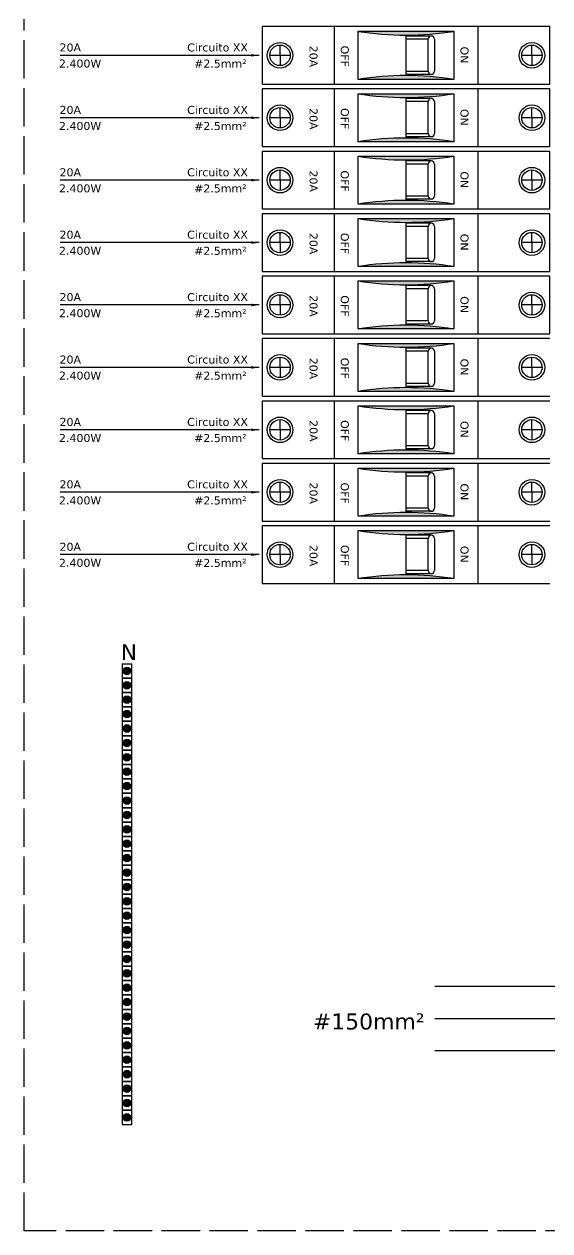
# Model space of a CAD drawing. Header units: millimetres. Extents: x 664 to 1616, y 83 to 878.
# Drawn here: x 664.5 to 828.9, y 121.8 to 498.8 of the extents above; entities that cross this region are included whole.
import ezdxf

# ---------------------------------------------------------------- set-up
doc = ezdxf.new("R2010")
doc.units = ezdxf.units.MM
doc.linetypes.add('ACAD_ISO02W100', pattern=[15, 12, -3])
doc.styles.get("Standard").update_dxf_attribs({"font": 'verdana.TTF'})
doc.dimstyles.new('ISO-25', dxfattribs={"dimtxt": 2.5, "dimasz": 2.5, "dimexe": 1.25, "dimexo": 0.625, "dimtad": 1, "dimtxsty": 'Standard', "dimcen": 2.5, "dimadec": 0, "dimazin": 0, "dimtfac": 1, "dimtmove": 0, "dimatfit": 3, "dimfxl": 0, "dimarcsym": 0})

msp = doc.modelspace()

# ---------------------------------------------------------------- hatches: boundary and pattern name
for points in [[(798.89, 496.55), (768.89, 496.55, 0.078466)], [(798.89, 481.55, 0.078466), (768.89, 481.55)], [(798.89, 477.05), (768.89, 477.05, 0.078466)], [(798.89, 462.05, 0.078466), (768.89, 462.05)], [(798.89, 457.55), (768.89, 457.55, 0.078466)], [(798.89, 442.55, 0.078466), (768.89, 442.55)], [(798.89, 438.05), (768.89, 438.05, 0.078466)], [(798.89, 423.05, 0.078466), (768.89, 423.05)], [(798.89, 418.55), (768.89, 418.55, 0.078466)], [(798.89, 403.55, 0.078466), (768.89, 403.55)], [(798.89, 399.05), (768.89, 399.05, 0.078466)], [(798.89, 384.05, 0.078466), (768.89, 384.05)], [(798.89, 379.55), (768.89, 379.55, 0.078466)], [(798.89, 364.55, 0.078466), (768.89, 364.55)], [(798.89, 360.05), (768.89, 360.05, 0.078466)], [(798.89, 345.05, 0.078466), (768.89, 345.05)], [(798.89, 340.55), (768.89, 340.55, 0.078466)], [(798.89, 325.55, 0.078466), (768.89, 325.55)]]:
    msp.add_hatch(color=256).paths.add_polyline_path(points)
h = msp.add_hatch(color=4)
h.paths.add_polyline_path([(696.45, 297.9, 0.36549), (695.47, 296.73, 0.36549), (696.45, 295.56)])
h.paths.add_polyline_path([(697.84, 296.73, 0.36549), (696.85, 297.9), (696.85, 295.56, 0.36549)])
h = msp.add_hatch(color=4)
h.paths.add_polyline_path([(696.45, 293.4, 0.36549), (695.47, 292.23, 0.36549), (696.45, 291.06)])
h.paths.add_polyline_path([(697.84, 292.23, 0.36549), (696.85, 293.4), (696.85, 291.06, 0.36549)])
h = msp.add_hatch(color=4)
h.paths.add_polyline_path([(696.45, 288.9, 0.36549), (695.47, 287.73, 0.36549), (696.45, 286.56)])
h.paths.add_polyline_path([(697.84, 287.73, 0.36549), (696.85, 288.9), (696.85, 286.56, 0.36549)])
h = msp.add_hatch(color=4)
h.paths.add_polyline_path([(696.45, 284.4, 0.36549), (695.47, 283.23, 0.36549), (696.45, 282.06)])
h.paths.add_polyline_path([(697.84, 283.23, 0.36549), (696.85, 284.4), (696.85, 282.06, 0.36549)])
h = msp.add_hatch(color=4)
h.paths.add_polyline_path([(696.45, 279.9, 0.36549), (695.47, 278.73, 0.36549), (696.45, 277.56)])
h.paths.add_polyline_path([(697.84, 278.73, 0.36549), (696.85, 279.9), (696.85, 277.56, 0.36549)])
h = msp.add_hatch(color=4)
h.paths.add_polyline_path([(696.45, 275.4, 0.36549), (695.47, 274.23, 0.36549), (696.45, 273.06)])
h.paths.add_polyline_path([(697.84, 274.23, 0.36549), (696.85, 275.4), (696.85, 273.06, 0.36549)])
h = msp.add_hatch(color=4)
h.paths.add_polyline_path([(696.45, 270.9, 0.36549), (695.47, 269.73, 0.36549), (696.45, 268.56)])
h.paths.add_polyline_path([(697.84, 269.73, 0.36549), (696.85, 270.9), (696.85, 268.56, 0.36549)])
h = msp.add_hatch(color=4)
h.paths.add_polyline_path([(696.45, 266.4, 0.36549), (695.47, 265.23, 0.36549), (696.45, 264.06)])
h.paths.add_polyline_path([(697.84, 265.23, 0.36549), (696.85, 266.4), (696.85, 264.06, 0.36549)])
h = msp.add_hatch(color=4)
h.paths.add_polyline_path([(696.45, 261.9, 0.36549), (695.47, 260.73, 0.36549), (696.45, 259.56)])
h.paths.add_polyline_path([(697.84, 260.73, 0.36549), (696.85, 261.9), (696.85, 259.56, 0.36549)])
h = msp.add_hatch(color=4)
h.paths.add_polyline_path([(696.45, 257.4, 0.36549), (695.47, 256.23, 0.36549), (696.45, 255.06)])
h.paths.add_polyline_path([(697.84, 256.23, 0.36549), (696.85, 257.4), (696.85, 255.06, 0.36549)])
h = msp.add_hatch(color=4)
h.paths.add_polyline_path([(696.45, 252.9, 0.36549), (695.47, 251.73, 0.36549), (696.45, 250.56)])
h.paths.add_polyline_path([(697.84, 251.73, 0.36549), (696.85, 252.9), (696.85, 250.56, 0.36549)])
h = msp.add_hatch(color=4)
h.paths.add_polyline_path([(696.45, 248.4, 0.36549), (695.47, 247.23, 0.36549), (696.45, 246.06)])
h.paths.add_polyline_path([(697.84, 247.23, 0.36549), (696.85, 248.4), (696.85, 246.06, 0.36549)])
h = msp.add_hatch(color=4)
h.paths.add_polyline_path([(696.45, 243.9, 0.36549), (695.47, 242.73, 0.36549), (696.45, 241.56)])
h.paths.add_polyline_path([(697.84, 242.73, 0.36549), (696.85, 243.9), (696.85, 241.56, 0.36549)])
h = msp.add_hatch(color=4)
h.paths.add_polyline_path([(696.45, 239.4, 0.36549), (695.47, 238.23, 0.36549), (696.45, 237.06)])
h.paths.add_polyline_path([(697.84, 238.23, 0.36549), (696.85, 239.4), (696.85, 237.06, 0.36549)])
h = msp.add_hatch(color=4)
h.paths.add_polyline_path([(696.45, 234.9, 0.36549), (695.47, 233.73, 0.36549), (696.45, 232.56)])
h.paths.add_polyline_path([(697.84, 233.73, 0.36549), (696.85, 234.9), (696.85, 232.56, 0.36549)])
h = msp.add_hatch(color=4)
h.paths.add_polyline_path([(696.45, 230.4, 0.36549), (695.47, 229.23, 0.36549), (696.45, 228.06)])
h.paths.add_polyline_path([(697.84, 229.23, 0.36549), (696.85, 230.4), (696.85, 228.06, 0.36549)])
h = msp.add_hatch(color=4)
h.paths.add_polyline_path([(696.45, 225.9, 0.36549), (695.47, 224.73, 0.36549), (696.45, 223.56)])
h.paths.add_polyline_path([(697.84, 224.73, 0.36549), (696.85, 225.9), (696.85, 223.56, 0.36549)])
h = msp.add_hatch(color=4)
h.paths.add_polyline_path([(696.45, 221.4, 0.36549), (695.47, 220.23, 0.36549), (696.45, 219.06)])
h.paths.add_polyline_path([(697.84, 220.23, 0.36549), (696.85, 221.4), (696.85, 219.06, 0.36549)])
h = msp.add_hatch(color=4)
h.paths.add_polyline_path([(696.45, 216.9, 0.36549), (695.47, 215.73, 0.36549), (696.45, 214.56)])
h.paths.add_polyline_path([(697.84, 215.73, 0.36549), (696.85, 216.9), (696.85, 214.56, 0.36549)])
h = msp.add_hatch(color=4)
h.paths.add_polyline_path([(696.45, 212.4, 0.36549), (695.47, 211.23, 0.36549), (696.45, 210.06)])
h.paths.add_polyline_path([(697.84, 211.23, 0.36549), (696.85, 212.4), (696.85, 210.06, 0.36549)])
h = msp.add_hatch(color=4)
h.paths.add_polyline_path([(696.45, 207.9, 0.36549), (695.47, 206.73, 0.36549), (696.45, 205.56)])
h.paths.add_polyline_path([(697.84, 206.73, 0.36549), (696.85, 207.9), (696.85, 205.56, 0.36549)])
h = msp.add_hatch(color=4)
h.paths.add_polyline_path([(696.45, 203.4, 0.36549), (695.47, 202.23, 0.36549), (696.45, 201.06)])
h.paths.add_polyline_path([(697.84, 202.23, 0.36549), (696.85, 203.4), (696.85, 201.06, 0.36549)])
h = msp.add_hatch(color=4)
h.paths.add_polyline_path([(696.45, 198.9, 0.36549), (695.47, 197.73, 0.36549), (696.45, 196.56)])
h.paths.add_polyline_path([(697.84, 197.73, 0.36549), (696.85, 198.9), (696.85, 196.56, 0.36549)])
h = msp.add_hatch(color=4)
h.paths.add_polyline_path([(696.45, 194.4, 0.36549), (695.47, 193.23, 0.36549), (696.45, 192.06)])
h.paths.add_polyline_path([(697.84, 193.23, 0.36549), (696.85, 194.4), (696.85, 192.06, 0.36549)])
h = msp.add_hatch(color=4)
h.paths.add_polyline_path([(696.45, 189.9, 0.36549), (695.47, 188.73, 0.36549), (696.45, 187.56)])
h.paths.add_polyline_path([(697.84, 188.73, 0.36549), (696.85, 189.9), (696.85, 187.56, 0.36549)])
h = msp.add_hatch(color=4)
h.paths.add_polyline_path([(696.45, 185.4, 0.36549), (695.47, 184.23, 0.36549), (696.45, 183.06)])
h.paths.add_polyline_path([(697.84, 184.23, 0.36549), (696.85, 185.4), (696.85, 183.06, 0.36549)])
h = msp.add_hatch(color=4)
h.paths.add_polyline_path([(696.45, 180.9, 0.36549), (695.47, 179.73, 0.36549), (696.45, 178.56)])
h.paths.add_polyline_path([(697.84, 179.73, 0.36549), (696.85, 180.9), (696.85, 178.56, 0.36549)])
h = msp.add_hatch(color=4)
h.paths.add_polyline_path([(696.45, 176.4, 0.36549), (695.47, 175.23, 0.36549), (696.45, 174.06)])
h.paths.add_polyline_path([(697.84, 175.23, 0.36549), (696.85, 176.4), (696.85, 174.06, 0.36549)])
h = msp.add_hatch(color=4)
h.paths.add_polyline_path([(696.45, 171.9, 0.36549), (695.47, 170.73, 0.36549), (696.45, 169.56)])
h.paths.add_polyline_path([(697.84, 170.73, 0.36549), (696.85, 171.9), (696.85, 169.56, 0.36549)])
h = msp.add_hatch(color=4)
h.paths.add_polyline_path([(696.45, 167.4, 0.36549), (695.47, 166.23, 0.36549), (696.45, 165.06)])
h.paths.add_polyline_path([(697.84, 166.23, 0.36549), (696.85, 167.4), (696.85, 165.06, 0.36549)])
h = msp.add_hatch(color=4)
h.paths.add_polyline_path([(696.45, 162.9, 0.36549), (695.47, 161.73, 0.36549), (696.45, 160.56)])
h.paths.add_polyline_path([(697.84, 161.73, 0.36549), (696.85, 162.9), (696.85, 160.56, 0.36549)])
h = msp.add_hatch(color=4)
h.paths.add_polyline_path([(696.45, 158.4, 0.36549), (695.47, 157.23, 0.36549), (696.45, 156.06)])
h.paths.add_polyline_path([(697.84, 157.23, 0.36549), (696.85, 158.4), (696.85, 156.06, 0.36549)])

# ---------------------------------------------------------------- linework, layer by layer
at = {"color": 3, "linetype": 'ACAD_ISO02W100'}
for p, q in [((664.49, 121.77), (664.49, 721.77)), ((1064.49, 121.77), (664.49, 121.77))]:
    msp.add_line(p, q, dxfattribs=at)
for p, q in [((738.89, 498.05), (738.89, 480.05)), ((828.89, 498.05), (738.89, 498.05)), ((761.39, 498.05), (761.39, 480.05)), ((806.39, 498.05), (806.39, 480.05)), ((828.89, 480.05), (828.89, 498.05)), ((768.89, 481.55), (768.89, 496.55)), ((768.89, 496.55), (798.89, 496.55)), ((783.89, 495.37), (783.89, 482.72)), ((791.82, 495.09), (783.89, 495.09)), ((790.82, 494.09), (783.89, 494.09)), ((790.82, 484.09), (790.82, 494.09)), ((792.82, 494.09), (792.82, 484.09)), ((798.89, 496.55), (798.89, 481.55)), ((744.51, 489.05), (744.51, 492.24)), ((823.26, 489.05), (823.26, 492.24)), ((828.89, 487.55), (828.89, 490.55)), ((744.51, 489.05), (741.32, 489.05)), ((747.7, 489.05), (744.51, 489.05)), ((744.51, 489.05), (744.51, 485.86)), ((823.26, 489.05), (820.07, 489.05)), ((826.45, 489.05), (823.26, 489.05)), ((823.26, 489.05), (823.26, 485.86)), ((790.82, 484.05), (783.89, 484.05)), ((791.82, 483.09), (783.89, 483.09)), ((738.89, 480.05), (828.89, 480.05)), ((798.89, 481.55), (768.89, 481.55)), ((738.89, 478.55), (738.89, 460.55)), ((828.89, 478.55), (738.89, 478.55)), ((761.39, 478.55), (761.39, 460.55)), ((768.89, 462.05), (768.89, 477.05)), ((768.89, 477.05), (798.89, 477.05)), ((783.89, 475.87), (783.89, 463.22)), ((791.82, 475.59), (783.89, 475.59)), ((798.89, 477.05), (798.89, 462.05)), ((806.39, 478.55), (806.39, 460.55)), ((828.89, 460.55), (828.89, 478.55)), ((744.51, 469.55), (744.51, 472.74)), ((790.82, 474.59), (783.89, 474.59)), ((790.82, 464.59), (790.82, 474.59)), ((792.82, 474.59), (792.82, 464.59)), ((823.26, 469.55), (823.26, 472.74)), ((744.51, 469.55), (741.32, 469.55)), ((747.7, 469.55), (744.51, 469.55)), ((744.51, 469.55), (744.51, 466.36)), ((823.26, 469.55), (820.07, 469.55)), ((826.45, 469.55), (823.26, 469.55)), ((823.26, 469.55), (823.26, 466.36)), ((828.89, 468.05), (828.89, 471.05)), ((790.82, 464.55), (783.89, 464.55)), ((738.89, 460.55), (828.89, 460.55)), ((798.89, 462.05), (768.89, 462.05)), ((791.82, 463.59), (783.89, 463.59)), ((738.89, 459.05), (738.89, 441.05)), ((828.89, 459.05), (738.89, 459.05)), ((761.39, 459.05), (761.39, 441.05)), ((768.89, 442.55), (768.89, 457.55)), ((768.89, 457.55), (798.89, 457.55)), ((783.89, 456.37), (783.89, 443.72)), ((798.89, 457.55), (798.89, 442.55)), ((806.39, 459.05), (806.39, 441.05)), ((828.89, 441.05), (828.89, 459.05)), ((744.51, 450.05), (744.51, 453.24)), ((791.82, 456.09), (783.89, 456.09)), ((790.82, 455.09), (783.89, 455.09)), ((790.82, 445.09), (790.82, 455.09)), ((792.82, 455.09), (792.82, 445.09)), ((823.26, 450.05), (823.26, 453.24)), ((744.51, 450.05), (741.32, 450.05)), ((747.7, 450.05), (744.51, 450.05)), ((744.51, 450.05), (744.51, 446.86)), ((823.26, 450.05), (820.07, 450.05)), ((826.45, 450.05), (823.26, 450.05)), ((823.26, 450.05), (823.26, 446.86)), ((828.89, 448.55), (828.89, 451.55)), ((790.82, 445.05), (783.89, 445.05)), ((798.89, 442.55), (768.89, 442.55)), ((791.82, 444.09), (783.89, 444.09)), ((738.89, 441.05), (828.89, 441.05)), ((738.89, 439.55), (738.89, 421.55)), ((828.89, 439.55), (738.89, 439.55)), ((761.39, 439.55), (761.39, 421.55)), ((768.89, 423.05), (768.89, 438.05)), ((768.89, 438.05), (798.89, 438.05)), ((798.89, 438.05), (798.89, 423.05)), ((806.39, 439.55), (806.39, 421.55)), ((828.89, 421.55), (828.89, 439.55)), ((744.51, 430.55), (744.51, 433.74)), ((783.89, 436.87), (783.89, 424.22)), ((791.82, 436.59), (783.89, 436.59)), ((790.82, 435.59), (783.89, 435.59)), ((790.82, 425.59), (790.82, 435.59)), ((792.82, 435.59), (792.82, 425.59)), ((823.26, 430.55), (823.26, 433.74)), ((744.51, 430.55), (741.32, 430.55)), ((747.7, 430.55), (744.51, 430.55)), ((744.51, 430.55), (744.51, 427.36)), ((823.26, 430.55), (820.07, 430.55)), ((826.45, 430.55), (823.26, 430.55)), ((823.26, 430.55), (823.26, 427.36)), ((828.89, 429.05), (828.89, 432.05)), ((798.89, 423.05), (768.89, 423.05)), ((790.82, 425.55), (783.89, 425.55)), ((791.82, 424.59), (783.89, 424.59)), ((738.89, 421.55), (828.89, 421.55)), ((738.89, 420.05), (738.89, 402.05)), ((828.89, 420.05), (738.89, 420.05)), ((761.39, 420.05), (761.39, 402.05)), ((768.89, 403.55), (768.89, 418.55)), ((768.89, 418.55), (798.89, 418.55)), ((798.89, 418.55), (798.89, 403.55)), ((806.39, 420.05), (806.39, 402.05)), ((828.89, 402.05), (828.89, 420.05)), ((783.89, 417.37), (783.89, 404.72)), ((791.82, 417.09), (783.89, 417.09)), ((790.82, 416.09), (783.89, 416.09)), ((790.82, 406.09), (790.82, 416.09)), ((792.82, 416.09), (792.82, 406.09)), ((744.51, 411.05), (741.32, 411.05)), ((744.51, 411.05), (744.51, 414.24)), ((747.7, 411.05), (744.51, 411.05)), ((744.51, 411.05), (744.51, 407.86)), ((823.26, 411.05), (820.07, 411.05)), ((823.26, 411.05), (823.26, 414.24)), ((826.45, 411.05), (823.26, 411.05)), ((823.26, 411.05), (823.26, 407.86)), ((828.89, 409.55), (828.89, 412.55)), ((798.89, 403.55), (768.89, 403.55)), ((790.82, 406.05), (783.89, 406.05)), ((791.82, 405.09), (783.89, 405.09)), ((738.89, 402.05), (828.89, 402.05)), ((738.89, 400.55), (738.89, 382.55)), ((828.89, 400.55), (738.89, 400.55)), ((761.39, 400.55), (761.39, 382.55)), ((806.39, 400.55), (806.39, 382.55)), ((768.89, 384.05), (768.89, 399.05)), ((768.89, 399.05), (798.89, 399.05)), ((783.89, 397.87), (783.89, 385.22)), ((791.82, 397.59), (783.89, 397.59)), ((790.82, 396.59), (783.89, 396.59)), ((790.82, 386.59), (790.82, 396.59)), ((792.82, 396.59), (792.82, 386.59)), ((798.89, 399.05), (798.89, 384.05)), ((744.51, 391.55), (744.51, 394.74)), ((823.26, 391.55), (823.26, 394.74)), ((744.51, 391.55), (741.32, 391.55)), ((747.7, 391.55), (744.51, 391.55)), ((744.51, 391.55), (744.51, 388.36)), ((823.26, 391.55), (820.07, 391.55)), ((826.45, 391.55), (823.26, 391.55)), ((823.26, 391.55), (823.26, 388.36)), ((790.82, 386.55), (783.89, 386.55)), ((791.82, 385.59), (783.89, 385.59)), ((738.89, 382.55), (828.89, 382.55)), ((738.89, 381.05), (738.89, 363.05)), ((828.89, 381.05), (738.89, 381.05)), ((761.39, 381.05), (761.39, 363.05)), ((798.89, 384.05), (768.89, 384.05)), ((806.39, 381.05), (806.39, 363.05)), ((768.89, 364.55), (768.89, 379.55)), ((768.89, 379.55), (798.89, 379.55)), ((783.89, 378.37), (783.89, 365.72)), ((791.82, 378.09), (783.89, 378.09)), ((790.82, 377.09), (783.89, 377.09)), ((790.82, 367.09), (790.82, 377.09)), ((792.82, 377.09), (792.82, 367.09)), ((798.89, 379.55), (798.89, 364.55)), ((744.51, 372.05), (744.51, 375.24)), ((823.26, 372.05), (823.26, 375.24)), ((744.51, 372.05), (741.32, 372.05)), ((747.7, 372.05), (744.51, 372.05)), ((744.51, 372.05), (744.51, 368.86)), ((823.26, 372.05), (820.07, 372.05)), ((826.45, 372.05), (823.26, 372.05)), ((823.26, 372.05), (823.26, 368.86)), ((790.82, 367.05), (783.89, 367.05)), ((791.82, 366.09), (783.89, 366.09)), ((738.89, 363.05), (828.89, 363.05)), ((798.89, 364.55), (768.89, 364.55)), ((738.89, 361.55), (738.89, 343.55)), ((828.89, 361.55), (738.89, 361.55)), ((761.39, 361.55), (761.39, 343.55)), ((768.89, 345.05), (768.89, 360.05)), ((768.89, 360.05), (798.89, 360.05)), ((783.89, 358.87), (783.89, 346.22)), ((791.82, 358.59), (783.89, 358.59)), ((798.89, 360.05), (798.89, 345.05)), ((806.39, 361.55), (806.39, 343.55)), ((744.51, 352.55), (744.51, 355.74)), ((790.82, 357.59), (783.89, 357.59)), ((790.82, 347.59), (790.82, 357.59)), ((792.82, 357.59), (792.82, 347.59)), ((823.26, 352.55), (823.26, 355.74)), ((744.51, 352.55), (741.32, 352.55)), ((747.7, 352.55), (744.51, 352.55)), ((744.51, 352.55), (744.51, 349.36)), ((823.26, 352.55), (820.07, 352.55)), ((826.45, 352.55), (823.26, 352.55)), ((823.26, 352.55), (823.26, 349.36)), ((790.82, 347.55), (783.89, 347.55)), ((738.89, 343.55), (828.89, 343.55)), ((798.89, 345.05), (768.89, 345.05)), ((791.82, 346.59), (783.89, 346.59)), ((738.89, 342.05), (738.89, 324.05)), ((828.89, 342.05), (738.89, 342.05)), ((761.39, 342.05), (761.39, 324.05)), ((768.89, 325.55), (768.89, 340.55)), ((768.89, 340.55), (798.89, 340.55)), ((783.89, 339.37), (783.89, 326.72)), ((798.89, 340.55), (798.89, 325.55)), ((806.39, 342.05), (806.39, 324.05)), ((744.51, 333.05), (744.51, 336.24)), ((791.82, 339.09), (783.89, 339.09)), ((790.82, 338.09), (783.89, 338.09)), ((790.82, 328.09), (790.82, 338.09)), ((792.82, 338.09), (792.82, 328.09)), ((823.26, 333.05), (823.26, 336.24)), ((744.51, 333.05), (741.32, 333.05)), ((747.7, 333.05), (744.51, 333.05)), ((744.51, 333.05), (744.51, 329.86)), ((823.26, 333.05), (820.07, 333.05)), ((826.45, 333.05), (823.26, 333.05)), ((823.26, 333.05), (823.26, 329.86)), ((790.82, 328.05), (783.89, 328.05)), ((798.89, 325.55), (768.89, 325.55)), ((791.82, 327.09), (783.89, 327.09)), ((738.89, 324.05), (828.89, 324.05))]:
    msp.add_line(p, q)
at = {"color": 4}
for p, q in [((695.15, 298.98), (695.15, 294.48)), ((695.15, 298.98), (698.15, 298.98)), ((696.45, 295.56), (696.45, 297.9)), ((696.85, 295.56), (696.85, 297.9)), ((698.15, 294.48), (698.15, 298.98)), ((698.15, 294.48), (695.15, 294.48)), ((695.15, 294.48), (695.15, 289.98)), ((695.15, 294.48), (698.15, 294.48)), ((698.15, 289.98), (698.15, 294.48)), ((696.45, 291.06), (696.45, 293.4)), ((696.85, 291.06), (696.85, 293.4)), ((698.15, 289.98), (695.15, 289.98)), ((695.15, 289.98), (695.15, 285.48)), ((695.15, 289.98), (698.15, 289.98)), ((696.45, 286.56), (696.45, 288.9)), ((696.85, 286.56), (696.85, 288.9)), ((698.15, 285.48), (698.15, 289.98)), ((698.15, 285.48), (695.15, 285.48)), ((695.15, 285.48), (695.15, 280.98)), ((695.15, 285.48), (698.15, 285.48)), ((696.45, 282.06), (696.45, 284.4)), ((696.85, 282.06), (696.85, 284.4)), ((698.15, 280.98), (698.15, 285.48)), ((698.15, 280.98), (695.15, 280.98)), ((695.15, 280.98), (695.15, 276.48)), ((695.15, 280.98), (698.15, 280.98)), ((696.45, 277.56), (696.45, 279.9)), ((696.85, 277.56), (696.85, 279.9)), ((698.15, 276.48), (698.15, 280.98)), ((698.15, 276.48), (695.15, 276.48)), ((695.15, 276.48), (695.15, 271.98)), ((695.15, 276.48), (698.15, 276.48)), ((696.45, 273.06), (696.45, 275.4)), ((696.85, 273.06), (696.85, 275.4)), ((698.15, 271.98), (698.15, 276.48)), ((698.15, 271.98), (695.15, 271.98)), ((695.15, 271.98), (695.15, 267.48)), ((695.15, 271.98), (698.15, 271.98)), ((698.15, 267.48), (698.15, 271.98)), ((696.45, 268.56), (696.45, 270.9)), ((696.85, 268.56), (696.85, 270.9)), ((698.15, 267.48), (695.15, 267.48)), ((695.15, 267.48), (695.15, 262.98)), ((695.15, 267.48), (698.15, 267.48)), ((696.45, 264.06), (696.45, 266.4)), ((696.85, 264.06), (696.85, 266.4)), ((698.15, 262.98), (698.15, 267.48)), ((698.15, 262.98), (695.15, 262.98)), ((695.15, 262.98), (695.15, 258.48)), ((695.15, 262.98), (698.15, 262.98)), ((696.45, 259.56), (696.45, 261.9)), ((696.85, 259.56), (696.85, 261.9)), ((698.15, 258.48), (698.15, 262.98)), ((698.15, 258.48), (695.15, 258.48)), ((695.15, 258.48), (695.15, 253.98)), ((695.15, 258.48), (698.15, 258.48)), ((696.45, 255.06), (696.45, 257.4)), ((696.85, 255.06), (696.85, 257.4)), ((698.15, 253.98), (698.15, 258.48)), ((698.15, 253.98), (695.15, 253.98)), ((695.15, 253.98), (695.15, 249.48)), ((695.15, 253.98), (698.15, 253.98)), ((696.45, 250.56), (696.45, 252.9)), ((696.85, 250.56), (696.85, 252.9)), ((698.15, 249.48), (698.15, 253.98)), ((698.15, 249.48), (695.15, 249.48)), ((695.15, 249.48), (695.15, 244.98)), ((695.15, 249.48), (698.15, 249.48)), ((698.15, 244.98), (698.15, 249.48)), ((696.45, 246.06), (696.45, 248.4)), ((696.85, 246.06), (696.85, 248.4)), ((698.15, 244.98), (695.15, 244.98)), ((695.15, 244.98), (695.15, 240.48)), ((695.15, 244.98), (698.15, 244.98)), ((696.45, 241.56), (696.45, 243.9)), ((696.85, 241.56), (696.85, 243.9)), ((698.15, 240.48), (698.15, 244.98)), ((698.15, 240.48), (695.15, 240.48)), ((695.15, 240.48), (695.15, 235.98)), ((695.15, 240.48), (698.15, 240.48)), ((696.45, 237.06), (696.45, 239.4)), ((696.85, 237.06), (696.85, 239.4)), ((698.15, 235.98), (698.15, 240.48)), ((698.15, 235.98), (695.15, 235.98)), ((695.15, 235.98), (695.15, 231.48)), ((695.15, 235.98), (698.15, 235.98)), ((696.45, 232.56), (696.45, 234.9)), ((696.85, 232.56), (696.85, 234.9)), ((698.15, 231.48), (698.15, 235.98)), ((698.15, 231.48), (695.15, 231.48)), ((695.15, 231.48), (695.15, 226.98)), ((695.15, 231.48), (698.15, 231.48)), ((696.45, 228.06), (696.45, 230.4)), ((696.85, 228.06), (696.85, 230.4)), ((698.15, 226.98), (698.15, 231.48)), ((698.15, 226.98), (695.15, 226.98)), ((695.15, 226.98), (695.15, 222.48)), ((695.15, 226.98), (698.15, 226.98)), ((698.15, 222.48), (698.15, 226.98)), ((698.15, 222.48), (695.15, 222.48)), ((695.15, 222.48), (695.15, 217.98)), ((695.15, 222.48), (698.15, 222.48)), ((696.45, 223.56), (696.45, 225.9)), ((696.85, 223.56), (696.85, 225.9)), ((698.15, 217.98), (698.15, 222.48)), ((696.45, 219.06), (696.45, 221.4)), ((696.85, 219.06), (696.85, 221.4)), ((698.15, 217.98), (695.15, 217.98)), ((695.15, 217.98), (695.15, 213.48)), ((695.15, 217.98), (698.15, 217.98)), ((696.45, 214.56), (696.45, 216.9)), ((696.85, 214.56), (696.85, 216.9)), ((698.15, 213.48), (698.15, 217.98)), ((698.15, 213.48), (695.15, 213.48)), ((695.15, 213.48), (695.15, 208.98)), ((695.15, 213.48), (698.15, 213.48)), ((696.45, 210.06), (696.45, 212.4)), ((696.85, 210.06), (696.85, 212.4)), ((698.15, 208.98), (698.15, 213.48)), ((698.15, 208.98), (695.15, 208.98)), ((695.15, 208.98), (695.15, 204.48)), ((695.15, 208.98), (698.15, 208.98)), ((696.45, 205.56), (696.45, 207.9)), ((696.85, 205.56), (696.85, 207.9)), ((698.15, 204.48), (698.15, 208.98)), ((698.15, 204.48), (695.15, 204.48)), ((695.15, 204.48), (695.15, 199.98)), ((695.15, 204.48), (698.15, 204.48)), ((698.15, 199.98), (698.15, 204.48)), ((698.15, 199.98), (695.15, 199.98)), ((695.15, 199.98), (695.15, 195.48)), ((695.15, 199.98), (698.15, 199.98)), ((696.45, 201.06), (696.45, 203.4)), ((696.85, 201.06), (696.85, 203.4)), ((698.15, 195.48), (698.15, 199.98)), ((696.45, 196.56), (696.45, 198.9)), ((696.85, 196.56), (696.85, 198.9)), ((698.15, 195.48), (695.15, 195.48)), ((695.15, 195.48), (695.15, 190.98)), ((695.15, 195.48), (698.15, 195.48)), ((696.45, 192.06), (696.45, 194.4)), ((696.85, 192.06), (696.85, 194.4)), ((698.15, 190.98), (698.15, 195.48)), ((698.15, 190.98), (695.15, 190.98)), ((695.15, 190.98), (695.15, 186.48)), ((695.15, 190.98), (698.15, 190.98)), ((696.45, 187.56), (696.45, 189.9)), ((696.85, 187.56), (696.85, 189.9)), ((698.15, 186.48), (698.15, 190.98)), ((698.15, 186.48), (695.15, 186.48)), ((695.15, 186.48), (695.15, 181.98)), ((695.15, 186.48), (698.15, 186.48)), ((696.45, 183.06), (696.45, 185.4)), ((696.85, 183.06), (696.85, 185.4)), ((698.15, 181.98), (698.15, 186.48)), ((698.15, 181.98), (695.15, 181.98)), ((695.15, 181.98), (695.15, 177.48)), ((695.15, 181.98), (698.15, 181.98)), ((698.15, 177.48), (698.15, 181.98)), ((698.15, 177.48), (695.15, 177.48)), ((695.15, 177.48), (695.15, 172.98)), ((695.15, 177.48), (698.15, 177.48)), ((696.45, 178.56), (696.45, 180.9)), ((696.85, 178.56), (696.85, 180.9)), ((698.15, 172.98), (698.15, 177.48)), ((696.45, 174.06), (696.45, 176.4)), ((696.85, 174.06), (696.85, 176.4)), ((698.15, 172.98), (695.15, 172.98)), ((695.15, 172.98), (695.15, 168.48)), ((695.15, 172.98), (698.15, 172.98)), ((696.45, 169.56), (696.45, 171.9)), ((696.85, 169.56), (696.85, 171.9)), ((698.15, 168.48), (698.15, 172.98)), ((698.15, 168.48), (695.15, 168.48)), ((695.15, 168.48), (695.15, 163.98)), ((695.15, 168.48), (698.15, 168.48)), ((696.45, 165.06), (696.45, 167.4)), ((696.85, 165.06), (696.85, 167.4)), ((698.15, 163.98), (698.15, 168.48)), ((698.15, 163.98), (695.15, 163.98)), ((695.15, 163.98), (695.15, 159.48)), ((695.15, 163.98), (698.15, 163.98)), ((696.45, 160.56), (696.45, 162.9)), ((696.85, 160.56), (696.85, 162.9)), ((698.15, 159.48), (698.15, 163.98)), ((698.15, 159.48), (695.15, 159.48)), ((695.15, 159.48), (695.15, 154.98)), ((695.15, 159.48), (698.15, 159.48)), ((696.45, 156.06), (696.45, 158.4)), ((696.85, 156.06), (696.85, 158.4)), ((698.15, 154.98), (698.15, 159.48)), ((695.15, 154.98), (698.15, 154.98))]:
    msp.add_line(p, q, dxfattribs=at)
at = {"color": 1, "lineweight": 30}
for p, q in [((841.14, 198.08), (792.87, 198.08)), ((792.87, 188.08), (859.14, 188.08)), ((792.87, 178.08), (877.14, 178.08))]:
    msp.add_line(p, q, dxfattribs=at)
for centre, radius in [((744.51, 489.05), 4), ((744.51, 489.05), 3.19), ((823.26, 489.05), 4), ((823.26, 489.05), 3.19), ((744.51, 469.55), 4), ((744.51, 469.55), 3.19), ((823.26, 469.55), 4), ((823.26, 469.55), 3.19), ((744.51, 450.05), 4), ((744.51, 450.05), 3.19), ((823.26, 450.05), 4), ((823.26, 450.05), 3.19), ((744.51, 430.55), 4), ((744.51, 430.55), 3.19), ((823.26, 430.55), 4), ((823.26, 430.55), 3.19), ((744.51, 411.05), 4), ((823.26, 411.05), 4), ((744.51, 411.05), 3.19), ((823.26, 411.05), 3.19), ((744.51, 391.55), 4), ((744.51, 391.55), 3.19), ((823.26, 391.55), 4), ((823.26, 391.55), 3.19), ((744.51, 372.05), 4), ((744.51, 372.05), 3.19), ((823.26, 372.05), 4), ((823.26, 372.05), 3.19), ((744.51, 352.55), 4), ((744.51, 352.55), 3.19), ((823.26, 352.55), 4), ((823.26, 352.55), 3.19), ((744.51, 333.05), 4), ((744.51, 333.05), 3.19), ((823.26, 333.05), 4), ((823.26, 333.05), 3.19)]:
    msp.add_circle(centre, radius)
at = {"color": 4}
for centre in [(696.65, 296.73), (696.65, 292.23), (696.65, 287.73), (696.65, 283.23), (696.65, 278.73), (696.65, 274.23), (696.65, 269.73), (696.65, 265.23), (696.65, 260.73), (696.65, 256.23), (696.65, 251.73), (696.65, 247.23), (696.65, 242.73), (696.65, 238.23), (696.65, 233.73), (696.65, 229.23), (696.65, 224.73), (696.65, 220.23), (696.65, 215.73), (696.65, 211.23), (696.65, 206.73), (696.65, 202.23), (696.65, 197.73), (696.65, 193.23), (696.65, 188.73), (696.65, 184.23), (696.65, 179.73), (696.65, 175.23), (696.65, 170.73), (696.65, 166.23), (696.65, 161.73), (696.65, 157.23)]:
    msp.add_circle(centre, 1.19, dxfattribs=at)
for centre, radius, start, end in [((783.89, 591.54), 96.17, 261.0269, 278.9731), ((791.82, 494.09), 1, 0, 180), ((783.89, 386.55), 96.17, 81.0269, 98.9731), ((791.82, 484.09), 1, 180, 0), ((783.89, 572.04), 96.17, 261.0269, 278.9731), ((791.82, 474.59), 1, 0, 180), ((791.82, 464.59), 1, 180, 0), ((783.89, 367.05), 96.17, 81.0269, 98.9731), ((783.89, 552.54), 96.17, 261.0269, 278.9731), ((791.82, 455.09), 1, 0, 180), ((791.82, 445.09), 1, 180, 0), ((783.89, 347.55), 96.17, 81.0269, 98.9731), ((783.89, 533.04), 96.17, 261.0269, 278.9731), ((791.82, 435.59), 1, 0, 180), ((783.89, 328.05), 96.17, 81.0269, 98.9731), ((791.82, 425.59), 1, 180, 0), ((783.89, 513.54), 96.17, 261.0269, 278.9731), ((791.82, 416.09), 1, 0, 180), ((783.89, 308.55), 96.17, 81.0269, 98.9731), ((791.82, 406.09), 1, 180, 0), ((783.89, 494.04), 96.17, 261.0269, 278.9731), ((791.82, 396.59), 1, 0, 180), ((783.89, 289.05), 96.17, 81.0269, 98.9731), ((791.82, 386.59), 1, 180, 0), ((783.89, 474.54), 96.17, 261.0269, 278.9731), ((791.82, 377.09), 1, 0, 180), ((783.89, 269.55), 96.17, 81.0269, 98.9731), ((791.82, 367.09), 1, 180, 0), ((783.89, 455.04), 96.17, 261.0269, 278.9731), ((791.82, 357.59), 1, 0, 180), ((791.82, 347.59), 1, 180, 0), ((783.89, 250.05), 96.17, 81.0269, 98.9731), ((783.89, 435.54), 96.17, 261.0269, 278.9731), ((791.82, 338.09), 1, 0, 180), ((791.82, 328.09), 1, 180, 0), ((783.89, 230.55), 96.17, 81.0269, 98.9731)]:
    msp.add_arc(centre, radius, start, end)

# ---------------------------------------------------------------- texts
at = {"color": 30, "lineweight": 30}
for s, p in [('20A', (675.57, 490.26)), ('Circuito XX', (715.47, 490.26)), ('2.400W', (675.4, 485.24)), ('#2.5mm²', (717.66, 485.22)), ('20A', (675.57, 470.76)), ('Circuito XX', (715.47, 470.76)), ('2.400W', (675.4, 465.74)), ('#2.5mm²', (717.66, 465.72)), ('20A', (675.57, 451.26)), ('Circuito XX', (715.47, 451.26)), ('2.400W', (675.4, 446.24)), ('#2.5mm²', (717.66, 446.22)), ('20A', (675.57, 431.76)), ('Circuito XX', (715.47, 431.76)), ('2.400W', (675.4, 426.74)), ('#2.5mm²', (717.66, 426.72)), ('20A', (675.57, 412.26)), ('Circuito XX', (715.47, 412.26)), ('2.400W', (675.4, 407.24)), ('#2.5mm²', (717.66, 407.22)), ('20A', (675.57, 392.76)), ('Circuito XX', (715.47, 392.76)), ('2.400W', (675.4, 387.74)), ('#2.5mm²', (717.66, 387.72)), ('20A', (675.57, 373.26)), ('Circuito XX', (715.47, 373.26)), ('2.400W', (675.4, 368.24)), ('#2.5mm²', (717.66, 368.22)), ('20A', (675.57, 353.76)), ('Circuito XX', (715.47, 353.76)), ('2.400W', (675.4, 348.74)), ('#2.5mm²', (717.66, 348.72)), ('20A', (675.57, 334.26)), ('Circuito XX', (715.47, 334.26)), ('2.400W', (675.4, 329.24)), ('#2.5mm²', (717.66, 329.22))]:
    msp.add_text(s, height=2.5, dxfattribs=at).set_placement(p)
at = {"char_height": 2.5, "width": 6.8758, "attachment_point": 1, "rotation": 270}
for insert in [(756.24, 492.07), (756.24, 472.57), (756.24, 453.07), (756.24, 433.57), (756.24, 414.07), (756.24, 394.57), (756.24, 375.07), (756.24, 355.57), (756.24, 336.07)]:
    msp.add_mtext('{\\fVerdana|b0|i0|c0|p34;20A}', dxfattribs=dict(at, insert=insert))
at = {"color": 1, "char_height": 2.5, "width": 6.8758, "attachment_point": 1, "rotation": 270}
for insert in [(766.01, 492.08), (766.01, 472.58), (766.01, 453.08), (766.01, 433.58), (766.01, 414.08), (766.01, 394.58), (766.01, 375.08), (766.01, 355.58), (766.01, 336.08)]:
    msp.add_mtext('{\\fVerdana|b0|i0|c0|p34;OFF}', dxfattribs=dict(at, insert=insert))
at = {"color": 3, "char_height": 2.5, "width": 6.8758, "attachment_point": 1, "rotation": 270}
for insert in [(803.44, 491.8), (803.44, 472.3), (803.44, 452.8), (803.44, 433.3), (803.44, 413.8), (803.44, 394.3), (803.44, 374.8), (803.44, 355.3), (803.44, 335.8)]:
    msp.add_mtext('{\\fVerdana|b0|i0|c0|p34;ON}', dxfattribs=dict(at, insert=insert))
at = {"attachment_point": 1}
for s, insert, char_height, width in [('{\\fVerdana|b0|i0|c0|p34;N}', (694.72, 305.05), 4.95, 4.2881), ('{\\fVerdana|b0|i0|c0|p34;#150mm²}', (754.76, 189.69), 5, 37.4767)]:
    msp.add_mtext(s, dxfattribs=dict(at, insert=insert, char_height=char_height, width=width))

# ---------------------------------------------------------------- leaders
at = {"color": 30}
for points in [[(738, 489.05), (675.74, 489.05)], [(738, 469.55), (675.74, 469.55)], [(738, 450.05), (675.74, 450.05)], [(738, 430.55), (675.74, 430.55)], [(738, 411.05), (675.74, 411.05)], [(738, 391.55), (675.74, 391.55)], [(738, 372.05), (675.74, 372.05)], [(738, 352.55), (675.74, 352.55)], [(738, 333.05), (675.74, 333.05)]]:
    msp.add_leader(points, dimstyle='ISO-25', override={"dimgap": 0.625, "dimtad": 0}, dxfattribs=at)

doc.saveas('drawing.dxf')
